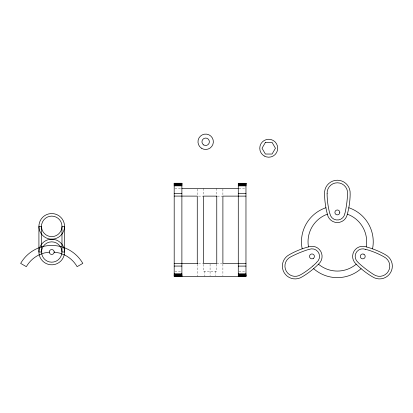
<?xml version="1.0" encoding="UTF-8"?>
<svg xmlns="http://www.w3.org/2000/svg" width="413" height="413" viewBox="0 0 413 413"><rect width="100%" height="100%" fill="white"/><g stroke="black" fill="none" stroke-linecap="round" stroke-linejoin="round"><path stroke-width="0.31" stroke-dasharray="2.06 1.55" d="M174.833 188.39L181.24 188.39M238.921 188.426L245.327 188.426M198.488 196.118L203.392 196.118M217.383 196.118L222.896 196.118M198.488 263.499L202.607 263.499M216.768 263.499L222.287 263.499M174.833 271.191L181.24 271.191M238.921 271.222L245.327 271.222M222.896 189.066L222.896 194.843M222.896 264.139L222.896 275.678M216.768 188.426L216.768 194.843M216.768 264.139L216.768 271.196L203.392 271.196L203.392 264.139M215.292 271.196L215.292 275.678M210.078 264.139L210.078 275.678M204.869 271.196L204.869 276.318M203.392 188.426L203.392 194.843M197.264 189.066L197.264 194.843M197.264 264.139L197.264 276.318"/><path stroke-width="0.62" d="M61.981 226.37L61.981 252.002L64.547 252.002L64.547 226.37L61.981 226.37A10.253 10.253 0 0 0 51.728 216.118A10.253 10.253 0 0 0 41.476 226.37L41.754 253.99A10.17 10.17 0 0 0 61.707 253.99L61.816 253.329A10.17 10.17 0 0 0 60.541 246.917L60.184 246.355A10.17 10.17 0 0 0 43.272 246.355L42.921 246.917A10.17 10.17 0 0 0 41.579 251.336M347.323 214.187L347.287 214.399A10.129 10.129 0 0 1 327.416 214.399L327.385 214.187A82.285 82.285 0 0 1 326.156 208.978L325.826 207.228A82.285 82.285 0 0 1 324.561 194.822L324.566 193.878A12.818 12.818 0 0 1 337.354 180.223A12.818 12.818 0 0 1 350.141 193.878L350.152 194.822A79.952 79.952 0 0 1 348.902 207.233L348.567 208.983A79.952 79.952 0 0 1 347.323 214.187L348.572 214.657A29.323 29.323 0 0 1 366.424 245.575L366.207 246.891A82.285 82.285 0 0 1 371.328 248.435L373.011 249.018A82.285 82.285 0 0 1 384.384 254.129L385.2 254.604A12.818 12.818 0 0 1 390.631 272.508A12.818 12.818 0 0 1 372.412 276.756L371.592 276.292A79.952 79.952 0 0 1 361.468 269.002L360.121 267.836A79.952 79.952 0 0 1 356.238 264.16L356.068 264.021A10.129 10.129 0 0 1 366.001 246.814L366.207 246.891M372.526 248.853L372.552 248.75A35.89 35.89 0 0 0 348.887 207.765L348.804 207.739M361.081 268.667L361.014 268.729A35.89 35.89 0 0 1 313.689 268.729L313.612 268.656M318.469 264.16L318.64 264.021A10.129 10.129 0 0 0 308.702 246.814L308.501 246.891A79.952 79.952 0 0 0 303.374 248.419L301.691 249.003A79.952 79.952 0 0 0 290.318 254.124L289.503 254.604A12.818 12.818 0 0 0 284.072 272.508A12.818 12.818 0 0 0 302.295 276.756L303.111 276.287A82.285 82.285 0 0 0 313.224 268.992L314.577 267.825A82.285 82.285 0 0 0 318.469 264.16L319.502 265.007A29.323 29.323 0 0 0 355.206 265.007L356.238 264.16M327.385 214.187L326.131 214.657A29.323 29.323 0 0 0 308.284 245.575L308.501 246.891M325.919 207.734L325.816 207.765A35.89 35.89 0 0 0 302.156 248.75L302.177 248.832M49.297 252.116L44.139 253.004L38.76 255.028A29.323 29.323 0 0 0 26.334 266.664L20.65 263.38A35.89 35.89 0 0 1 37.996 248.167C46.684 244.548 56.777 244.548 65.466 248.167A35.89 35.89 0 0 1 82.812 263.38L77.123 266.664A29.323 29.323 0 0 0 64.696 255.028L59.317 253.004L54.16 252.116M174.193 183.351L181.885 183.351M238.275 183.32L245.967 183.32M174.193 183.46L181.885 183.46M238.275 183.387L245.967 183.387M238.275 183.496L245.967 183.496M174.193 183.609L181.885 183.609M238.275 183.64L245.967 183.64M174.193 183.795L181.885 183.795M238.275 183.831L245.967 183.831M174.193 184.017L181.885 184.017M238.275 184.048L245.967 184.048M174.193 184.27L181.885 184.27M238.275 184.301L245.967 184.301M174.193 184.549L181.885 184.549M238.275 184.58L245.967 184.58M174.193 184.848L181.885 184.848M238.275 184.879L245.967 184.879M174.193 185.163L181.885 185.163M238.275 185.2L245.967 185.2M174.193 185.494L181.885 185.494M238.275 185.53L245.967 185.53M174.193 185.829L181.885 185.829M238.275 185.865L245.967 185.865M181.885 188.426L238.275 188.426M174.193 193.516L181.885 193.516M238.275 193.552L245.967 193.552M174.193 196.082L197.264 196.118L197.264 263.499M245.967 196.118L222.896 196.118L222.896 263.499L245.967 263.535M41.558 252.002L38.915 252.002L38.915 226.37L41.558 226.37L41.558 227.651M174.193 263.499L197.698 263.499M174.193 266.065L181.885 266.065M238.275 266.096L245.967 266.096M174.193 273.752L181.885 273.752M238.275 273.788L245.967 273.788M174.193 274.418L181.885 274.418M238.275 274.449L245.967 274.449M174.193 274.733L181.885 274.733M238.275 274.769L245.967 274.769M174.193 275.037L181.885 275.037M238.275 275.068L245.967 275.068M174.193 275.316L181.885 275.316M238.275 275.347L245.967 275.347M174.193 275.564L181.885 275.564M238.275 275.6L245.967 275.6M174.193 275.786L181.885 275.786M238.275 275.822L245.967 275.822M174.193 275.972L181.885 275.972M238.275 276.008L245.967 276.008M174.193 276.121L181.885 276.121M238.275 276.158L245.967 276.158M174.193 276.23L181.885 276.23M238.275 276.266L245.967 276.266M238.275 276.349L238.275 183.3L245.967 183.3L245.967 276.349L174.193 276.318L174.193 183.264L181.885 183.264L181.885 276.318M61.96 227.042A10.253 10.253 0 0 1 41.563 227.708M327.122 193.712L327.122 194.76A79.327 79.327 0 0 0 327.401 199.902L327.566 201.611A79.327 79.327 0 0 0 328.289 206.717L328.603 208.405A79.327 79.327 0 0 0 329.765 213.423L329.853 213.413A7.563 7.563 0 0 0 344.855 213.413L344.943 213.423A109.316 109.316 0 0 0 345.97 208.379L346.254 206.691A109.316 109.316 0 0 0 346.961 201.59L347.147 199.887A109.316 109.316 0 0 0 347.529 194.755L347.586 193.712A10.253 10.253 0 0 0 337.354 182.789A10.253 10.253 0 0 0 327.122 193.712M54.165 252.002L54.16 252.162A2.437 2.437 0 0 1 51.728 254.439A2.437 2.437 0 0 1 49.302 252.162L49.297 252.002A2.437 2.437 0 0 1 51.728 249.566A2.437 2.437 0 0 1 54.165 252.002M339.791 212.427L339.785 212.581A2.437 2.437 0 0 1 337.354 214.858A2.437 2.437 0 0 1 334.922 212.581L334.917 212.427A2.437 2.437 0 0 1 337.354 209.99A2.437 2.437 0 0 1 339.791 212.427M64.299 254.506L64.108 255.322A12.818 12.818 0 0 1 39.349 255.322L39.158 254.506A12.818 12.818 0 0 1 39.591 247.883L39.891 247.098A12.818 12.818 0 0 1 61.898 244.202L62.389 244.883A12.818 12.818 0 0 1 63.571 247.098L63.865 247.883A12.818 12.818 0 0 1 64.299 254.506M365.675 249.333L365.644 249.416A7.563 7.563 0 0 0 358.143 262.41L358.086 262.482A109.316 109.316 0 0 0 361.943 265.889L363.259 266.984A109.316 109.316 0 0 0 367.322 270.143L368.711 271.155A109.316 109.316 0 0 0 372.96 274.056L373.837 274.624A10.253 10.253 0 0 0 388.411 271.222A10.253 10.253 0 0 0 384.069 256.901L383.161 256.375A79.327 79.327 0 0 0 378.566 254.047L377.002 253.334A79.327 79.327 0 0 0 372.221 251.414L370.606 250.841A79.327 79.327 0 0 0 365.675 249.333M265.389 142.428L262.033 148.236L265.389 154.039L272.09 154.039L275.445 148.236L272.09 142.428L265.389 142.428M62.389 233.49L61.898 234.171A12.818 12.818 0 0 1 39.999 231.533A12.818 12.818 0 0 1 52.849 213.598A12.818 12.818 0 0 1 62.389 233.49M312.853 265.998L311.547 267.113A79.327 79.327 0 0 1 307.494 270.288L306.095 271.289A79.327 79.327 0 0 1 301.779 274.103L300.87 274.624A10.253 10.253 0 0 1 286.297 271.222A10.253 10.253 0 0 1 290.638 256.901L291.568 256.427A109.316 109.316 0 0 1 296.209 254.196L297.773 253.499A109.316 109.316 0 0 1 302.543 251.563L304.149 250.97A109.316 109.316 0 0 1 309.032 249.333L309.063 249.416A7.563 7.563 0 0 1 316.565 262.41L316.621 262.482A79.327 79.327 0 0 1 312.853 265.998M313.312 258.43L313.178 258.517A2.437 2.437 0 0 1 309.853 257.624A2.437 2.437 0 0 1 310.741 254.3L310.881 254.222A2.437 2.437 0 0 1 314.071 255.188A2.437 2.437 0 0 1 313.312 258.43M216.768 196.118L203.392 196.118L203.392 263.499L216.768 263.499L216.768 196.118M363.967 254.3L363.822 254.222A2.437 2.437 0 0 0 360.637 255.188A2.437 2.437 0 0 0 361.396 258.43L361.53 258.517A2.437 2.437 0 0 0 364.855 257.624A2.437 2.437 0 0 0 363.967 254.3M264.253 156.006A8.972 8.972 0 0 0 277.712 148.236A8.972 8.972 0 0 0 264.253 140.461A8.972 8.972 0 0 0 264.253 156.006M203.805 144.994A3.717 3.717 0 0 0 209.381 141.778A3.717 3.717 0 0 0 203.805 138.556A3.717 3.717 0 0 0 203.805 144.994M201.394 148.169A7.692 7.692 0 0 0 213.34 142.279A7.692 7.692 0 0 0 202.262 134.875A7.692 7.692 0 0 0 201.394 148.169"/></g></svg>
